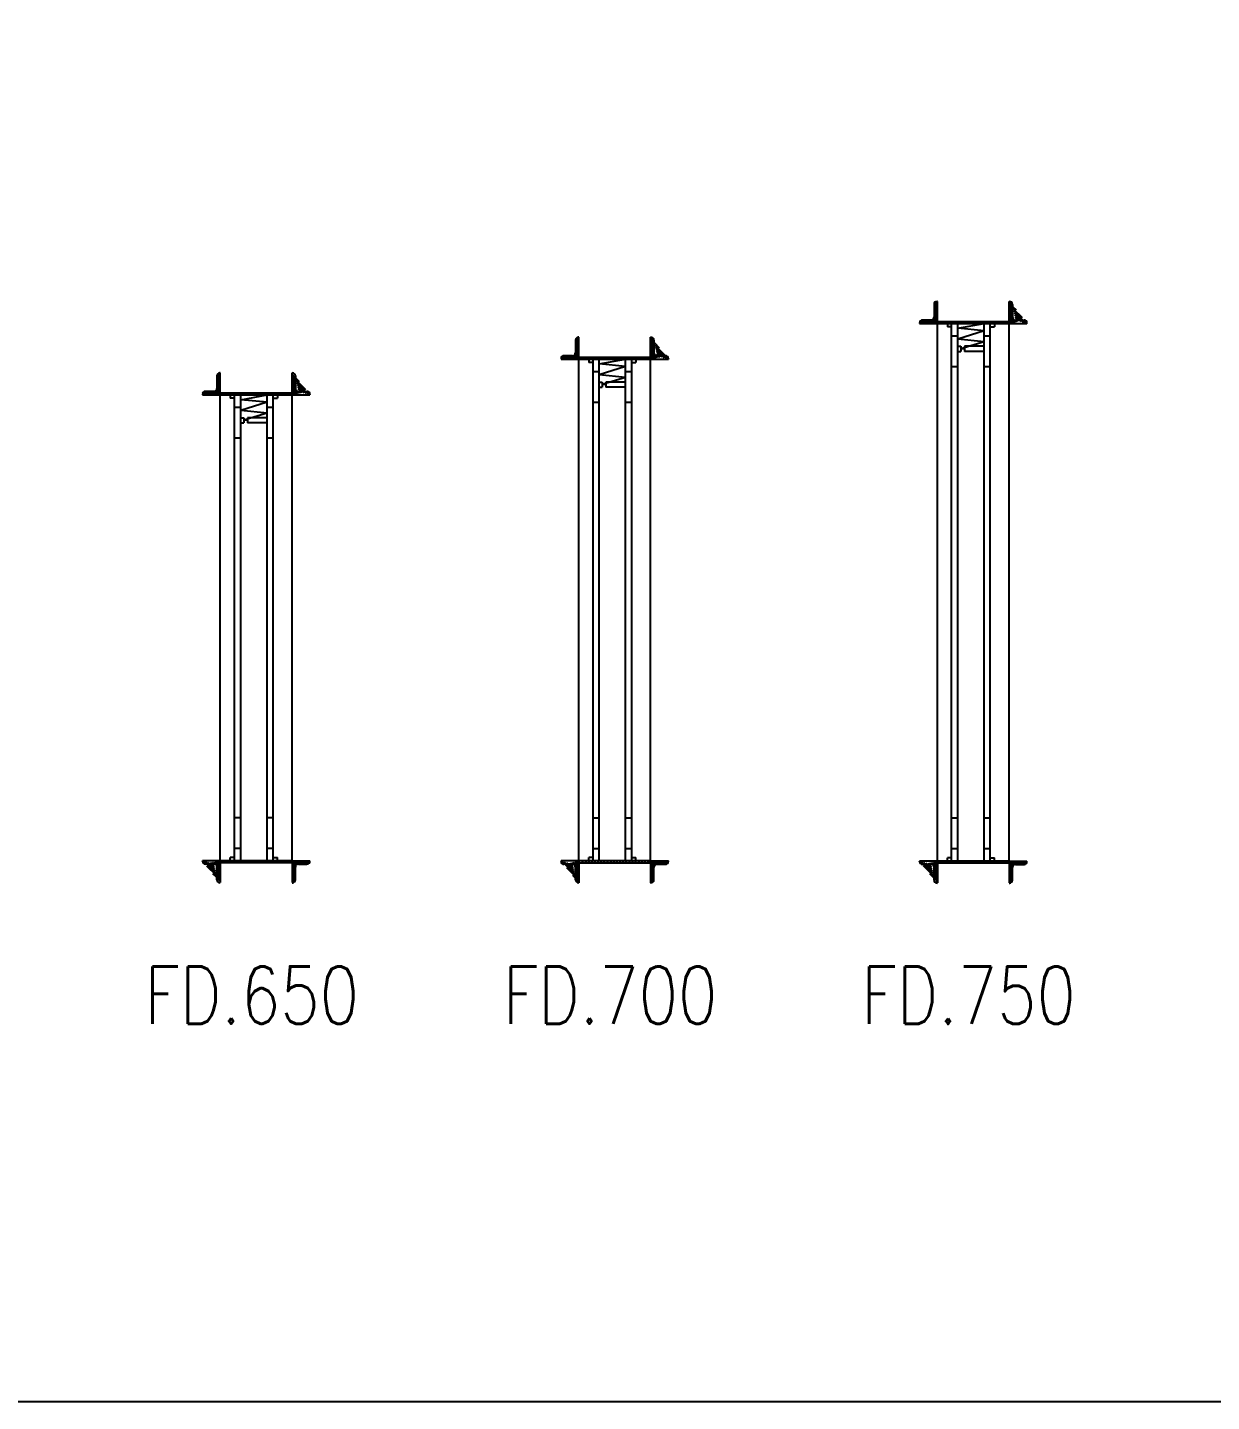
# Model space of a CAD drawing. Extents: x 462150 to 608263, y 35809 to 85242.
# Drawn here: x 488303 to 489954, y 71739 to 73656 of the extents above; entities that cross this region are included whole.
import ezdxf

# ---------------------------------------------------------------- set-up
doc = ezdxf.new("R2010")
doc.units = 0
doc.header["$LTSCALE"] = 500
doc.header["$MEASUREMENT"] = 0
doc.layers.add('AC-FD.', color=241, linetype='Continuous')
doc.layers.add('AC-TEXT', color=7, linetype='Continuous')
doc.styles.add('ROMANS', font='romans.shx', dxfattribs={"width": 0.8, "height": 100})
pattern_1 = [(315, (21201.33948501583, -103489.1580407444), (2.166381069811726, 2.166381069811724), [])]

# ---------------------------------------------------------------- blocks, each defined once
blk = doc.blocks.new('FD650')
h = blk.add_hatch()
h.set_pattern_fill('ANSI31', color=256, scale=13.25940212150434, angle=89.99999999999999, style=0)
h.set_pattern_definition([(45, (177032.3579330807, -116781.5391521862), (1.171976644324376, -1.171976644324376), [])])
edge = h.paths.add_edge_path()
edge.add_arc((-63.80910303612472, 651.7024611847299), 4.162597851494696, 450, 540, ccw=False)
edge.add_line((-43.06221203596215, 651.2254901960988), (-67.97170088760322, 651.2254901960841))
edge.add_line((-51.86436122038867, 655.8650590361939), (-63.80910303612472, 655.8650590361939))
edge.add_line((-67.97170088760322, 651.7024611847299), (-67.97170088760322, 651.2254901960841))
edge.add_line((-43.06219452881487, 651.2254901960841), (-43.06219452881487, 681.7411989028624))
edge.add_line((-47.70176336885196, 677.6060181873762), (-47.70176336885196, 660.0276568876725))
edge.add_arc((-51.86436122038867, 660.0276568876725), 4.162597851494696, 270, 360, ccw=False)
edge.add_arc((-43.53916551743168, 677.6060181874344), 4.162597851494696, 450, 540, ccw=False)
h = blk.add_hatch()
h.set_pattern_fill('ANSI31', color=256, scale=13.25940212150434, angle=89.99999999999999, style=0)
h.set_pattern_definition([(135, (-177018.4431345085, -116781.5391521862), (-1.171976644324376, -1.171976644324376), [])])
edge = h.paths.add_edge_path()
edge.add_arc((77.72390160826035, 651.7024611847299), 4.162597851494696, 0, 90)
edge.add_line((56.97701060809777, 651.2254901960988), (81.88649945973883, 651.2254901960841))
edge.add_line((65.7791597925243, 655.8650590361939), (77.72390160826035, 655.8650590361939))
edge.add_line((81.88649945973883, 651.7024611847299), (81.88649945973883, 651.2254901960841))
edge.add_line((56.9769931009505, 651.2254901960841), (56.9769931009505, 681.7411989028624))
edge.add_line((61.61656194098759, 677.6060181873762), (61.61656194098759, 660.0276568876725))
edge.add_arc((65.7791597925243, 660.0276568876725), 4.162597851494696, 180, 270)
edge.add_arc((57.45396408956731, 677.6060181874344), 4.162597851494696, 0, 90)
h = blk.add_hatch()
h.set_pattern_fill('ANSI31', color=256, scale=24.50980392156863, angle=-90.00000000000001, style=0)
h.set_pattern_definition([(45, (21201.33948501583, 104141.6090211366), (2.166381069811726, -2.166381069811724), [])])
h.paths.add_polyline_path([(56.9769931009505, 653.6764705883106), (56.97701060809777, 651.2254901960988), (-41.06217605411075, 651.2254901960988), (-41.06219452881487, 653.6764705883106)])
h = blk.add_hatch()
h.set_pattern_fill('ANSI31', color=256, scale=13.25940212150434, angle=89.99999999999999, style=0)
h.set_pattern_definition([(315, (177032.3579330807, 117433.9901325783), (1.171976644324376, 1.171976644324376), [])])
edge = h.paths.add_edge_path()
edge.add_arc((-63.80910303612472, 0.7485192074382212), 4.162597851494696, -180, -90)
edge.add_line((-43.06221203596215, 1.225490196069586), (-67.97170088760322, 1.225490196084138))
edge.add_line((-51.86436122038867, -3.414078644025721), (-63.80910303612472, -3.414078644025721))
edge.add_line((-67.97170088760322, 0.7485192074382212), (-67.97170088760322, 1.225490196084138))
edge.add_line((-43.06219452881487, 1.225490196084138), (-43.06219452881487, -29.29021851069411))
edge.add_line((-47.70176336885196, -25.15503779520805), (-47.70176336885196, -7.576676495504216))
edge.add_arc((-51.86436122038867, -7.576676495504216), 4.162597851494696, 0, 90)
edge.add_arc((-43.53916551743168, -25.15503779526625), 4.162597851494696, -180, -90)
h = blk.add_hatch()
h.set_pattern_fill('ANSI31', color=256, scale=24.50980392156863, angle=-90.00000000000001, style=0)
h.set_pattern_definition(pattern_1)
h.paths.add_polyline_path([(56.9769931009505, -1.225490196113241), (56.97701060809777, 1.225490196098689), (-41.06217605411075, 1.225490196098689), (-41.06219452881487, -1.225490196113241)])
h = blk.add_hatch()
h.set_pattern_fill('ANSI31', color=256, scale=13.25940212150434, angle=89.99999999999999, style=0)
h.set_pattern_definition([(225, (-177018.4431345085, 117433.9901325783), (-1.171976644324376, 1.171976644324376), [])])
edge = h.paths.add_edge_path()
edge.add_arc((77.72390160826035, 0.7485192074382212), 4.162597851494696, 270, 360, ccw=False)
edge.add_line((56.97701060809777, 1.225490196069586), (81.88649945973883, 1.225490196084138))
edge.add_line((65.7791597925243, -3.414078644025721), (77.72390160826035, -3.414078644025721))
edge.add_line((81.88649945973883, 0.7485192074382212), (81.88649945973883, 1.225490196084138))
edge.add_line((56.9769931009505, 1.225490196084138), (56.9769931009505, -29.29021851069411))
edge.add_line((61.61656194098759, -25.15503779520805), (61.61656194098759, -7.576676495504216))
edge.add_arc((65.7791597925243, -7.576676495504216), 4.162597851494696, 90, 180, ccw=False)
edge.add_arc((57.45396408956731, -25.15503779526625), 4.162597851494696, 270, 360, ccw=False)
for p, q in [((-47.70176336885196, 677.6060181873762), (-47.70176336885196, 660.0276568876725)), ((-43.06219452881487, 681.7686160388984), (-43.53916551734437, 681.7686160388984)), ((-43.06219452881487, 651.2254901960841), (-43.06219452881487, 681.7411989028624)), ((56.9769931009505, 681.7686160388984), (57.45396408950909, 681.7686160388984)), ((56.9769931009505, 651.2254901960841), (56.9769931009505, 681.7411989028624)), ((61.61656194098759, 677.6060181873762), (61.61656194098759, 660.0276568876725)), ((-67.97170088760322, 651.7024611847299), (-67.97170088760322, 651.2254901960841)), ((-51.86436122038867, 655.8650590361939), (-63.80910303612472, 655.8650590361939)), ((-43.06219452881487, 653.676470588296), (56.9769931009505, 653.6764705883106)), ((-43.06219452881487, 653.6764705883106), (-43.06217605411074, 651.2254901960841)), ((-43.06219452881487, 651.2254901961422), (-43.06219452881487, 653.6764705883397)), ((56.9769931009505, 653.6764705883106), (56.97701060809777, 651.2254901960841)), ((65.7791597925243, 655.8650590361939), (77.72390160826035, 655.8650590361939)), ((81.88649945973883, 651.7024611847299), (81.88649945973883, 651.2254901960841)), ((-67.97170088763232, 651.225490196186), (56.97701060932013, 651.2253122696856)), ((-43.06219452881487, 651.2254901960841), (-67.97170088760322, 651.2254901960841)), ((-43.06219452881487, 1.225490196084138), (-43.06219452881487, 651.2254901960841)), ((-29.15825391333783, 651.2254901961713), (-29.15825391333783, 646.5421166220913)), ((-23.22159563098103, 646.5421166220913), (-29.15825391333783, 646.5421166220913)), ((-23.22159563098103, 1.225490196084138), (-23.22159563098103, 651.2254901960841)), ((-23.22159563098103, 633.688148668647), (-14.64751271647401, 633.688148668647)), ((-14.64751271647401, 1.225490196084138), (-14.64751271647401, 651.2254901960841)), ((-14.64751271647401, 644.3002128411026), (22.02961843716912, 651.2254901960841)), ((22.02961843716912, 640.6748513319617), (-14.64751271647401, 644.3002128411026)), ((22.02961843716912, 640.6748513319617), (-14.64751271647401, 629.2672887295048)), ((22.02961843711091, 1.225490196084138), (22.02961843716912, 651.2254901960841)), ((22.02961843711091, 633.688148668647), (30.60370135173434, 633.688148668647)), ((30.60370135173434, 1.225490196084138), (30.60370135173434, 651.2254901960841)), ((30.60370135173434, 646.5421166220913), (36.54035963412025, 646.5421166220913)), ((36.54035963412025, 651.2254901961713), (36.54035963412025, 646.5421166220913)), ((56.9769931009505, 1.225490196084138), (56.9769931009505, 651.2254901960841)), ((56.97701060809777, 651.2254901960988), (81.88649945973883, 651.2254901960841)), ((22.02961843716912, 625.6419272203638), (-14.64751271647401, 629.2672887295048)), ((-14.64751271647401, 619.1828297620232), (-10.33070544165093, 619.1828297620232)), ((22.02961843716912, 625.6419272203638), (-10.33070544165093, 615.6544431420481)), ((-10.33070544165093, 619.1828297620232), (-10.33070544165093, 612.1260565220728)), ((-5.234842953679617, 615.6544431420481), (-10.33070544165093, 615.6544431420481)), ((-5.234842953679617, 619.1828297620232), (-5.234842953650513, 612.1260565220728)), ((22.02961843716912, 619.1828297620086), (-5.234842953679617, 619.1828297620232)), ((-14.64751271647401, 612.1260565220728), (-10.33070544165093, 612.1260565220728)), ((22.02961843716912, 612.1260565220728), (-5.234842953650513, 612.1260565220728)), ((-23.22159563098103, 590.9373156318907), (-14.64751271647401, 590.9373156318907)), ((22.02961843711091, 590.9373156318907), (30.60370135173434, 590.9373156318907)), ((-23.22159563098103, 61.51366476027761), (-14.64751271647401, 61.51366476027761)), ((22.02961843711091, 61.51366476027761), (30.60370135173434, 61.51366476027761)), ((-67.97170088760322, 0.7485192074382212), (-67.97170088760322, 1.225490196084138)), ((-43.06219452881487, 1.225490196084138), (-67.97170088760322, 1.225490196084138)), ((-43.06219452881487, -1.225490196127793), (-43.06217605411074, 1.225490196084138)), ((-43.06219452881487, 1.22549019602593), (-43.06219452881487, -1.225490196156897)), ((56.9769931009796, 1.225490196113241), (-43.06219452881487, 1.225490196113241)), ((-43.06219452881487, 1.225490196084138), (-43.06219452881487, -29.29021851069411)), ((-29.15825391333783, 1.225490195996826), (-29.15825391333783, 5.908863770091556)), ((-23.22159563098103, 5.908863770091556), (-29.15825391333783, 5.908863770091556)), ((-23.22159563098103, 18.76283172353578), (-14.64751271647401, 18.76283172353578)), ((22.02961843711091, 18.76283172353578), (30.60370135173434, 18.76283172353578)), ((30.60370135173434, 5.908863770091556), (36.54035963412025, 5.908863770091556)), ((36.54035963412025, 1.225490195996826), (36.54035963412025, 5.908863770091556)), ((56.9769931009505, -1.225490196127793), (56.97701060809777, 1.225490196084138)), ((56.9769931009505, 1.225490196084138), (56.9769931009505, -29.29021851069411)), ((56.97701060809777, 1.225490196069586), (81.88649945973883, 1.225490196084138)), ((81.88649945973883, 0.7485192074382212), (81.88649945973883, 1.225490196084138)), ((-51.86436122038867, -3.414078644025721), (-63.80910303612472, -3.414078644025721)), ((-47.70176336885196, -25.15503779520805), (-47.70176336885196, -7.576676495504216)), ((-43.06219452881487, -1.225490196098689), (56.9769931009505, -1.225490196127793)), ((61.61656194098759, -25.15503779520805), (61.61656194098759, -7.576676495504216)), ((65.7791597925243, -3.414078644025721), (77.72390160826035, -3.414078644025721)), ((-43.06219452881487, -29.31763564673019), (-43.53916551734437, -29.31763564673019)), ((56.9769931009505, -29.31763564673019), (57.45396408950909, -29.31763564673019))]:
    blk.add_line(p, q)
for centre, start, end in [((-43.53916551734437, 677.6060181874344), 90, 180), ((57.45396408956731, 677.6060181874344), 0, 90), ((-63.80910303612472, 651.7024611847299), 90, 180), ((-51.86436122033047, 660.0276568876725), 270, 0), ((65.7791597925243, 660.0276568876725), 180, 270), ((77.72390160826035, 651.7024611847299), 0, 90), ((-63.80910303612472, 0.7485192074382212), 180, 270), ((77.72390160826035, 0.7485192074382212), 270, 0), ((-51.86436122033047, -7.576676495504216), 0, 90), ((65.7791597925243, -7.576676495504216), 90, 180), ((-43.53916551734437, -25.15503779526625), 180, 270), ((57.45396408956731, -25.15503779526625), 270, 0)]:
    blk.add_arc(centre, 4.162597851494696, start, end)
blk = doc.blocks.new('FD700')
h = blk.add_hatch()
h.set_pattern_fill('ANSI31', color=256, scale=13.25940212150434, angle=89.99999999999999, style=0)
h.set_pattern_definition([(45, (177032.3579330807, -116731.5391521862), (1.171976644324376, -1.171976644324376), [])])
edge = h.paths.add_edge_path()
edge.add_arc((-63.80910303612472, 701.7024611847446), 4.162597851494696, 450, 540, ccw=False)
edge.add_line((-43.06221203596215, 701.2254901961132), (-67.97170088760322, 701.2254901960988))
edge.add_line((-51.86436122038867, 705.8650590362085), (-63.80910303612472, 705.8650590362085))
edge.add_line((-67.97170088760322, 701.7024611847446), (-67.97170088760322, 701.2254901960988))
edge.add_line((-43.06219452881487, 701.2254901960988), (-43.06219452881487, 731.7411989028769))
edge.add_line((-47.70176336885196, 727.6060181873909), (-47.70176336885196, 710.027656887687))
edge.add_arc((-51.86436122038867, 710.027656887687), 4.162597851494696, 270, 360, ccw=False)
edge.add_arc((-43.53916551743168, 727.6060181874491), 4.162597851494696, 450, 540, ccw=False)
h = blk.add_hatch()
h.set_pattern_fill('ANSI31', color=256, scale=13.25940212150434, angle=89.99999999999999, style=0)
h.set_pattern_definition([(135, (-177018.4431345085, -116731.5391521862), (-1.171976644324376, -1.171976644324376), [])])
edge = h.paths.add_edge_path()
edge.add_arc((77.72390160826035, 701.7024611847446), 4.162597851494696, 0, 90)
edge.add_line((56.97701060809777, 701.2254901961132), (81.88649945973883, 701.2254901960988))
edge.add_line((65.7791597925243, 705.8650590362085), (77.72390160826035, 705.8650590362085))
edge.add_line((81.88649945973883, 701.7024611847446), (81.88649945973883, 701.2254901960988))
edge.add_line((56.9769931009505, 701.2254901960988), (56.9769931009505, 731.7411989028769))
edge.add_line((61.61656194098759, 727.6060181873909), (61.61656194098759, 710.027656887687))
edge.add_arc((65.7791597925243, 710.027656887687), 4.162597851494696, 180, 270)
edge.add_arc((57.45396408956731, 727.6060181874491), 4.162597851494696, 0, 90)
h = blk.add_hatch()
h.set_pattern_fill('ANSI31', color=256, scale=24.50980392156863, angle=-90.00000000000001, style=0)
h.set_pattern_definition([(45, (21201.33948501583, 104191.6090211366), (2.166381069811726, -2.166381069811724), [])])
h.paths.add_polyline_path([(56.9769931009505, 703.6764705883252), (56.97701060809777, 701.2254901961132), (-41.06217605411075, 701.2254901961132), (-41.06219452881487, 703.6764705883252)])
h = blk.add_hatch()
h.set_pattern_fill('ANSI31', color=256, scale=13.25940212150434, angle=89.99999999999999, style=0)
h.set_pattern_definition([(315, (177032.3579330807, 117433.9901325784), (1.171976644324376, 1.171976644324376), [])])
edge = h.paths.add_edge_path()
edge.add_arc((-63.80910303612472, 0.7485192074527732), 4.162597851494696, -180, -90)
edge.add_line((-43.06221203596215, 1.225490196084138), (-67.97170088760322, 1.225490196098689))
edge.add_line((-51.86436122038867, -3.414078644011169), (-63.80910303612472, -3.414078644011169))
edge.add_line((-67.97170088760322, 0.7485192074527732), (-67.97170088760322, 1.225490196098689))
edge.add_line((-43.06219452881487, 1.225490196098689), (-43.06219452881487, -29.29021851067955))
edge.add_line((-47.70176336885196, -25.15503779519349), (-47.70176336885196, -7.576676495489664))
edge.add_arc((-51.86436122038867, -7.576676495489664), 4.162597851494696, 0, 90)
edge.add_arc((-43.53916551743168, -25.1550377952517), 4.162597851494696, -180, -90)
h = blk.add_hatch()
h.set_pattern_fill('ANSI31', color=256, scale=24.50980392156863, angle=-90.00000000000001, style=0)
h.set_pattern_definition(pattern_1)
h.paths.add_polyline_path([(56.9769931009505, -1.225490196098689), (56.97701060809777, 1.225490196113241), (-41.06217605411075, 1.225490196113241), (-41.06219452881487, -1.225490196098689)])
h = blk.add_hatch()
h.set_pattern_fill('ANSI31', color=256, scale=13.25940212150434, angle=89.99999999999999, style=0)
h.set_pattern_definition([(225, (-177018.4431345085, 117433.9901325784), (-1.171976644324376, 1.171976644324376), [])])
edge = h.paths.add_edge_path()
edge.add_arc((77.72390160826035, 0.7485192074527732), 4.162597851494696, 270, 360, ccw=False)
edge.add_line((56.97701060809777, 1.225490196084138), (81.88649945973883, 1.225490196098689))
edge.add_line((65.7791597925243, -3.414078644011169), (77.72390160826035, -3.414078644011169))
edge.add_line((81.88649945973883, 0.7485192074527732), (81.88649945973883, 1.225490196098689))
edge.add_line((56.9769931009505, 1.225490196098689), (56.9769931009505, -29.29021851067955))
edge.add_line((61.61656194098759, -25.15503779519349), (61.61656194098759, -7.576676495489664))
edge.add_arc((65.7791597925243, -7.576676495489664), 4.162597851494696, 90, 180, ccw=False)
edge.add_arc((57.45396408956731, -25.1550377952517), 4.162597851494696, 270, 360, ccw=False)
for p, q in [((-43.06219452881487, 731.7686160389129), (-43.53916551734437, 731.7686160389129)), ((-43.06219452881487, 701.2254901960988), (-43.06219452881487, 731.7411989028769)), ((56.9769931009505, 731.7686160389129), (57.45396408950909, 731.7686160389129)), ((56.9769931009505, 701.2254901960988), (56.9769931009505, 731.7411989028769)), ((-47.70176336885196, 727.6060181873909), (-47.70176336885196, 710.027656887687)), ((61.61656194098759, 727.6060181873909), (61.61656194098759, 710.027656887687)), ((-67.97170088760322, 701.7024611847446), (-67.97170088760322, 701.2254901960988)), ((-67.97170088763232, 701.2254901962006), (56.97701060932013, 701.2253122697003)), ((-43.06219452881487, 701.2254901960988), (-67.97170088760322, 701.2254901960988)), ((-51.86436122038867, 705.8650590362085), (-63.80910303612472, 705.8650590362085)), ((-43.06219452881487, 703.6764705883107), (56.9769931009505, 703.6764705883252)), ((-43.06219452881487, 703.6764705883252), (-43.06217605411074, 701.2254901960988)), ((-43.06219452881487, 701.2254901961568), (-43.06219452881487, 703.6764705883542)), ((-43.06219452881487, 1.225490196098689), (-43.06219452881487, 701.2254901960988)), ((-29.15825391333783, 701.2254901961861), (-29.15825391333783, 696.5421166221057)), ((-23.22159563098103, 696.5421166221057), (-29.15825391333783, 696.5421166221057)), ((-23.22159563098103, 1.225490196098689), (-23.22159563098103, 701.2254901960988)), ((-14.64751271647401, 1.225490196098689), (-14.64751271647401, 701.2254901960988)), ((-14.64751271647401, 694.3002128411173), (22.02961843716912, 701.2254901960988)), ((22.02961843716912, 690.6748513319764), (-14.64751271647401, 694.3002128411173)), ((22.02961843716912, 690.6748513319764), (-14.64751271647401, 679.2672887295192)), ((22.02961843711091, 1.225490196098689), (22.02961843716912, 701.2254901960988)), ((30.60370135173434, 1.225490196098689), (30.60370135173434, 701.2254901960988)), ((30.60370135173434, 696.5421166221057), (36.54035963412025, 696.5421166221057)), ((36.54035963412025, 701.2254901961861), (36.54035963412025, 696.5421166221057)), ((56.9769931009505, 703.6764705883252), (56.97701060809777, 701.2254901960988)), ((56.9769931009505, 1.225490196098689), (56.9769931009505, 701.2254901960988)), ((56.97701060809777, 701.2254901961132), (81.88649945973883, 701.2254901960988)), ((65.7791597925243, 705.8650590362085), (77.72390160826035, 705.8650590362085)), ((81.88649945973883, 701.7024611847446), (81.88649945973883, 701.2254901960988)), ((-23.22159563098103, 683.6881486686616), (-14.64751271647401, 683.6881486686616)), ((22.02961843716912, 675.6419272203783), (-14.64751271647401, 679.2672887295192)), ((22.02961843716912, 675.6419272203783), (-10.33070544165093, 665.6544431420625)), ((22.02961843711091, 683.6881486686616), (30.60370135173434, 683.6881486686616)), ((-14.64751271647401, 669.1828297620377), (-10.33070544165093, 669.1828297620377)), ((-14.64751271647401, 662.1260565220872), (-10.33070544165093, 662.1260565220872)), ((-10.33070544165093, 669.1828297620377), (-10.33070544165093, 662.1260565220872)), ((-5.234842953679617, 665.6544431420625), (-10.33070544165093, 665.6544431420625)), ((-5.234842953679617, 669.1828297620377), (-5.234842953650513, 662.1260565220872)), ((22.02961843716912, 669.1828297620232), (-5.234842953679617, 669.1828297620377)), ((22.02961843716912, 662.1260565220872), (-5.234842953650513, 662.1260565220872)), ((-23.22159563098103, 640.9373156319052), (-14.64751271647401, 640.9373156319052)), ((22.02961843711091, 640.9373156319052), (30.60370135173434, 640.9373156319052)), ((-23.22159563098103, 61.51366476029216), (-14.64751271647401, 61.51366476029216)), ((22.02961843711091, 61.51366476029216), (30.60370135173434, 61.51366476029216)), ((-67.97170088760322, 0.7485192074527732), (-67.97170088760322, 1.225490196098689)), ((-43.06219452881487, 1.225490196098689), (-67.97170088760322, 1.225490196098689)), ((-43.06219452881487, -1.225490196113241), (-43.06217605411074, 1.225490196098689)), ((-43.06219452881487, 1.225490196040482), (-43.06219452881487, -1.225490196142345)), ((56.9769931009796, 1.225490196127793), (-43.06219452881487, 1.225490196127793)), ((-43.06219452881487, 1.225490196098689), (-43.06219452881487, -29.29021851067955)), ((-29.15825391333783, 1.225490196011378), (-29.15825391333783, 5.908863770106107)), ((-23.22159563098103, 5.908863770106107), (-29.15825391333783, 5.908863770106107)), ((-23.22159563098103, 18.76283172355033), (-14.64751271647401, 18.76283172355033)), ((22.02961843711091, 18.76283172355033), (30.60370135173434, 18.76283172355033)), ((30.60370135173434, 5.908863770106107), (36.54035963412025, 5.908863770106107)), ((36.54035963412025, 1.225490196011378), (36.54035963412025, 5.908863770106107)), ((56.9769931009505, -1.225490196113241), (56.97701060809777, 1.225490196098689)), ((56.9769931009505, 1.225490196098689), (56.9769931009505, -29.29021851067955)), ((56.97701060809777, 1.225490196084138), (81.88649945973883, 1.225490196098689)), ((81.88649945973883, 0.7485192074527732), (81.88649945973883, 1.225490196098689)), ((-51.86436122038867, -3.414078644011169), (-63.80910303612472, -3.414078644011169)), ((-47.70176336885196, -25.15503779519349), (-47.70176336885196, -7.576676495489664)), ((-43.06219452881487, -1.225490196084138), (56.9769931009505, -1.225490196113241)), ((61.61656194098759, -25.15503779519349), (61.61656194098759, -7.576676495489664)), ((65.7791597925243, -3.414078644011169), (77.72390160826035, -3.414078644011169)), ((-43.06219452881487, -29.31763564671565), (-43.53916551734437, -29.31763564671565)), ((56.9769931009505, -29.31763564671565), (57.45396408950909, -29.31763564671565))]:
    blk.add_line(p, q)
for centre, start, end in [((-43.53916551734437, 727.6060181874491), 90, 180), ((57.45396408956731, 727.6060181874491), 0, 90), ((-51.86436122033047, 710.027656887687), 270, 0), ((65.7791597925243, 710.027656887687), 180, 270), ((-63.80910303612472, 701.7024611847446), 90, 180), ((77.72390160826035, 701.7024611847446), 0, 90), ((-63.80910303612472, 0.7485192074527732), 180, 270), ((77.72390160826035, 0.7485192074527732), 270, 0), ((-51.86436122033047, -7.576676495489664), 0, 90), ((65.7791597925243, -7.576676495489664), 90, 180), ((-43.53916551734437, -25.1550377952517), 180, 270), ((57.45396408956731, -25.1550377952517), 270, 0)]:
    blk.add_arc(centre, 4.162597851494696, start, end)
blk = doc.blocks.new('FD750')
h = blk.add_hatch()
h.set_pattern_fill('ANSI31', color=256, scale=13.25940212150434, angle=89.99999999999999, style=0)
h.set_pattern_definition([(45, (177025.4005337946, -116682.7646423823), (1.171976644324376, -1.171976644324376), [])])
edge = h.paths.add_edge_path()
edge.add_arc((-70.76650232222164, 750.4769709886168), 4.162597851494696, 450, 540, ccw=False)
edge.add_line((-50.01961132205906, 749.9999999999853), (-74.92910017370014, 749.9999999999707))
edge.add_line((-58.8217605064856, 754.6395688400808), (-70.76650232222164, 754.6395688400808))
edge.add_line((-74.92910017370014, 750.4769709886168), (-74.92910017370014, 749.9999999999707))
edge.add_line((-50.01959381491179, 749.9999999999707), (-50.01959381491179, 780.5157087067491))
edge.add_line((-54.65916265494889, 776.3805279912631), (-54.65916265494889, 758.8021666915593))
edge.add_arc((-58.8217605064856, 758.8021666915593), 4.162597851494696, 270, 360, ccw=False)
edge.add_arc((-50.49656480352861, 776.3805279913213), 4.162597851494696, 450, 540, ccw=False)
h = blk.add_hatch()
h.set_pattern_fill('ANSI31', color=256, scale=13.25940212150434, angle=89.99999999999999, style=0)
h.set_pattern_definition([(135, (-177025.4005337946, -116682.7646423823), (-1.171976644324376, -1.171976644324376), [])])
edge = h.paths.add_edge_path()
edge.add_arc((70.76650232216343, 750.4769709886168), 4.162597851494696, 0, 90)
edge.add_line((50.01961132200086, 749.9999999999853), (74.92910017364191, 749.9999999999707))
edge.add_line((58.82176050642738, 754.6395688400808), (70.76650232216343, 754.6395688400808))
edge.add_line((74.92910017364191, 750.4769709886168), (74.92910017364191, 749.9999999999707))
edge.add_line((50.01959381485359, 749.9999999999707), (50.01959381485359, 780.5157087067491))
edge.add_line((54.65916265489068, 776.3805279912631), (54.65916265489068, 758.8021666915593))
edge.add_arc((58.82176050642738, 758.8021666915593), 4.162597851494696, 180, 270)
edge.add_arc((50.49656480347039, 776.3805279913213), 4.162597851494696, 0, 90)
h = blk.add_hatch()
h.set_pattern_fill('ANSI31', color=256, scale=24.50980392156863, angle=-90.00000000000001, style=0)
h.set_pattern_definition([(45, (21194.38208572974, 104240.3835309405), (2.166381069811726, -2.166381069811724), [])])
h.paths.add_polyline_path([(50.01959381485359, 752.4509803921973), (50.01961132200086, 749.9999999999853), (-48.01957534020765, 749.9999999999853), (-48.01959381491179, 752.4509803921973)])
h = blk.add_hatch()
h.set_pattern_fill('ANSI31', color=256, scale=13.25940212150434, angle=89.99999999999999, style=0)
h.set_pattern_definition([(315, (177025.4005337946, 117432.7646423822), (1.171976644324376, 1.171976644324376), [])])
edge = h.paths.add_edge_path()
edge.add_arc((-70.76650232222164, -0.4769709886750207), 4.162597851494696, -180, -90)
edge.add_line((-50.01961132205906, -4.36557e-11), (-74.92910017370014, -2.91038e-11))
edge.add_line((-58.8217605064856, -4.639568840138963), (-70.76650232222164, -4.639568840138963))
edge.add_line((-74.92910017370014, -0.4769709886750207), (-74.92910017370014, -2.910377494558247e-11))
edge.add_line((-50.01959381491179, -2.91038e-11), (-50.01959381491179, -30.51570870680734))
edge.add_line((-54.65916265494889, -26.38052799132129), (-54.65916265494889, -8.802166691617458))
edge.add_arc((-58.8217605064856, -8.802166691617456), 4.162597851494696, 0, 90)
edge.add_arc((-50.49656480352861, -26.3805279913795), 4.162597851494696, -180, -90)
h = blk.add_hatch()
h.set_pattern_fill('ANSI31', color=256, scale=24.50980392156863, angle=-90.00000000000001, style=0)
h.set_pattern_definition([(315, (21194.38208572974, -103490.3835309405), (2.166381069811726, 2.166381069811724), [])])
h.paths.add_polyline_path([(50.01959381485359, -2.450980392226483), (50.01961132200086, -1.45519e-11), (-48.01957534020765, -1.45519e-11), (-48.01959381491179, -2.450980392226483)])
h = blk.add_hatch()
h.set_pattern_fill('ANSI31', color=256, scale=13.25940212150434, angle=89.99999999999999, style=0)
h.set_pattern_definition([(225, (-177025.4005337946, 117432.7646423822), (-1.171976644324376, 1.171976644324376), [])])
edge = h.paths.add_edge_path()
edge.add_arc((70.76650232216343, -0.4769709886750207), 4.162597851494696, 270, 360, ccw=False)
edge.add_line((50.01961132200086, -4.36557e-11), (74.92910017364191, -2.91038e-11))
edge.add_line((58.82176050642738, -4.639568840138963), (70.76650232216343, -4.639568840138963))
edge.add_line((74.92910017364191, -0.4769709886750207), (74.92910017364191, -2.910377494558247e-11))
edge.add_line((50.01959381485359, -2.91038e-11), (50.01959381485359, -30.51570870680734))
edge.add_line((54.65916265489068, -26.38052799132129), (54.65916265489068, -8.802166691617458))
edge.add_arc((58.82176050642738, -8.802166691617456), 4.162597851494696, 90, 180, ccw=False)
edge.add_arc((50.49656480347039, -26.3805279913795), 4.162597851494696, 270, 360, ccw=False)
for p, q in [((-54.65916265494889, 776.3805279912631), (-54.65916265494889, 758.8021666915593)), ((-50.01959381491179, 780.5431258427852), (-50.49656480344129, 780.5431258427852)), ((-50.01959381491179, 749.9999999999707), (-50.01959381491179, 780.5157087067491)), ((50.01959381485359, 780.5431258427852), (50.49656480341218, 780.5431258427852)), ((50.01959381485359, 749.9999999999707), (50.01959381485359, 780.5157087067491)), ((54.65916265489068, 776.3805279912631), (54.65916265489068, 758.8021666915593)), ((-74.92910017370014, 750.4769709886168), (-74.92910017370014, 749.9999999999707)), ((-74.92910017372924, 750.0000000000728), (50.01961132322321, 749.9998220735724)), ((-50.01959381491179, 749.9999999999707), (-74.92910017370014, 749.9999999999707)), ((-58.8217605064856, 754.6395688400808), (-70.76650232222164, 754.6395688400808)), ((-50.01959381491179, 752.4509803921827), (50.01959381485359, 752.4509803921973)), ((-50.01959381491179, 752.4509803921973), (-50.01957534020767, 749.9999999999707)), ((-50.01959381491179, 750.0000000000291), (-50.01959381491179, 752.4509803922264)), ((-50.01959381491179, -2.91038e-11), (-50.01959381491179, 749.9999999999707)), ((-36.11565319943475, 750.0000000000583), (-36.11565319943475, 745.3166264259779)), ((-30.17899491707794, -2.91038e-11), (-30.17899491707794, 749.9999999999707)), ((-21.60491200257093, -2.91038e-11), (-21.60491200257093, 749.9999999999707)), ((-21.60491200257093, 743.0747226449893), (15.0722191510722, 749.9999999999707)), ((15.07221915101399, -2.91038e-11), (15.0722191510722, 749.9999999999707)), ((23.64630206563743, -2.91038e-11), (23.64630206563743, 749.9999999999707)), ((29.58296034802334, 750.0000000000583), (29.58296034802334, 745.3166264259779)), ((50.01959381485359, 752.4509803921973), (50.01961132200086, 749.9999999999707)), ((50.01959381485359, -2.91038e-11), (50.01959381485359, 749.9999999999707)), ((50.01961132200086, 749.9999999999853), (74.92910017364191, 749.9999999999707)), ((58.82176050642738, 754.6395688400808), (70.76650232216343, 754.6395688400808)), ((74.92910017364191, 750.4769709886168), (74.92910017364191, 749.9999999999707)), ((-30.17899491707794, 745.3166264259779), (-36.11565319943475, 745.3166264259779)), ((-30.17899491707794, 732.4626584725337), (-21.60491200257093, 732.4626584725337)), ((15.0722191510722, 739.4493611358483), (-21.60491200257093, 743.0747226449893)), ((15.0722191510722, 739.4493611358483), (-21.60491200257093, 728.0417985333916)), ((15.07221915101399, 732.4626584725337), (23.64630206563743, 732.4626584725337)), ((23.64630206563743, 745.3166264259779), (29.58296034802334, 745.3166264259779)), ((15.0722191510722, 724.4164370242506), (-21.60491200257093, 728.0417985333916)), ((-21.60491200257093, 717.9573395659099), (-17.28810472774785, 717.9573395659099)), ((-21.60491200257093, 710.9005663259595), (-17.28810472774785, 710.9005663259595)), ((15.0722191510722, 724.4164370242506), (-17.28810472774785, 714.4289529459347)), ((-17.28810472774785, 717.9573395659099), (-17.28810472774785, 710.9005663259595)), ((-12.19224223977653, 714.4289529459347), (-17.28810472774785, 714.4289529459347)), ((-12.19224223977653, 717.9573395659099), (-12.19224223974743, 710.9005663259595)), ((15.0722191510722, 717.9573395658954), (-12.19224223977653, 717.9573395659099)), ((15.0722191510722, 710.9005663259595), (-12.19224223974743, 710.9005663259595)), ((-30.17899491707794, 689.7118254357774), (-21.60491200257093, 689.7118254357774)), ((15.07221915101399, 689.7118254357774), (23.64630206563743, 689.7118254357774)), ((-30.17899491707794, 60.28817456416437), (-21.60491200257093, 60.28817456416437)), ((15.07221915101399, 60.28817456416437), (23.64630206563743, 60.28817456416437)), ((50.01959381488268, 0), (-50.01959381491179, 0)), ((-36.11565319943475, -1.164153e-10), (-36.11565319943475, 4.683373573978316)), ((-30.17899491707794, 4.683373573978316), (-36.11565319943475, 4.683373573978316)), ((-30.17899491707794, 17.53734152742254), (-21.60491200257093, 17.53734152742254)), ((15.07221915101399, 17.53734152742254), (23.64630206563743, 17.53734152742254)), ((23.64630206563743, 4.683373573978316), (29.58296034802334, 4.683373573978316)), ((29.58296034802334, -1.164153e-10), (29.58296034802334, 4.683373573978316)), ((-74.92910017370014, -0.4769709886750207), (-74.92910017370014, -2.91038e-11)), ((-50.01959381491179, -2.91038e-11), (-74.92910017370014, -2.91038e-11)), ((-58.8217605064856, -4.639568840138963), (-70.76650232222164, -4.639568840138963)), ((-54.65916265494889, -26.38052799132129), (-54.65916265494889, -8.802166691617456)), ((-50.01959381491179, -2.450980392241035), (-50.01957534020767, -2.91038e-11)), ((-50.01959381491179, -8.73115e-11), (-50.01959381491179, -2.450980392270139)), ((-50.01959381491179, -2.91038e-11), (-50.01959381491179, -30.51570870680734)), ((-50.01959381491179, -2.450980392211931), (50.01959381485359, -2.450980392241035)), ((50.01959381485359, -2.450980392241035), (50.01961132200086, -2.91038e-11)), ((50.01959381485359, -2.91038e-11), (50.01959381485359, -30.51570870680734)), ((50.01961132200086, -4.36557e-11), (74.92910017364191, -2.91038e-11)), ((54.65916265489068, -26.38052799132129), (54.65916265489068, -8.802166691617456)), ((58.82176050642738, -4.639568840138963), (70.76650232216343, -4.639568840138963)), ((74.92910017364191, -0.4769709886750207), (74.92910017364191, -2.91038e-11)), ((-50.01959381491179, -30.54312584284344), (-50.49656480344129, -30.54312584284344)), ((50.01959381485359, -30.54312584284344), (50.49656480341218, -30.54312584284344))]:
    blk.add_line(p, q)
for centre, start, end in [((-50.49656480344129, 776.3805279913213), 90, 180), ((50.49656480347039, 776.3805279913213), 0, 90), ((-70.76650232222164, 750.4769709886168), 90, 180), ((-58.82176050642738, 758.8021666915593), 270, 0), ((58.82176050642738, 758.8021666915593), 180, 270), ((70.76650232216343, 750.4769709886168), 0, 90), ((-70.76650232222164, -0.4769709886750207), 180, 270), ((-58.82176050642738, -8.802166691617456), 0, 90), ((58.82176050642738, -8.802166691617456), 90, 180), ((70.76650232216343, -0.4769709886750207), 270, 0), ((-50.49656480344129, -26.3805279913795), 180, 270), ((50.49656480347039, -26.3805279913795), 270, 0)]:
    blk.add_arc(centre, 4.162597851494696, start, end)

msp = doc.modelspace()

# ---------------------------------------------------------------- linework, layer by layer
msp.add_lwpolyline([(482908.2861914238, 71739.39531512043), (502801.4174745508, 71739.39531512043), (502801.4174745508, 75571.9747334076), (482908.2861914238, 75571.9747334076)], close=True)

# ---------------------------------------------------------------- block references
at = {"layer": 'AC-FD.'}
for name, p in [('FD750', (489621.9157638151, 72493.05907197867)), ('FD700', (489114.958364529, 72492.07206727688)), ('FD650', (488614.958364529, 72492.31055277122))]:
    msp.add_blockref(name, p, dxfattribs=at)

# ---------------------------------------------------------------- texts
at = {"layer": 'AC-TEXT', "style": 'ROMANS', "width": 0.8}
for s, p in [('FD.650', (488466.2259042505, 72266.19784649607)), ('FD.700', (488966.0028098996, 72266.19784649607)), ('FD.750', (489466.0028098996, 72265.95936100173))]:
    msp.add_text(s, height=80, dxfattribs=at).set_placement(p)

doc.saveas('drawing.dxf')
